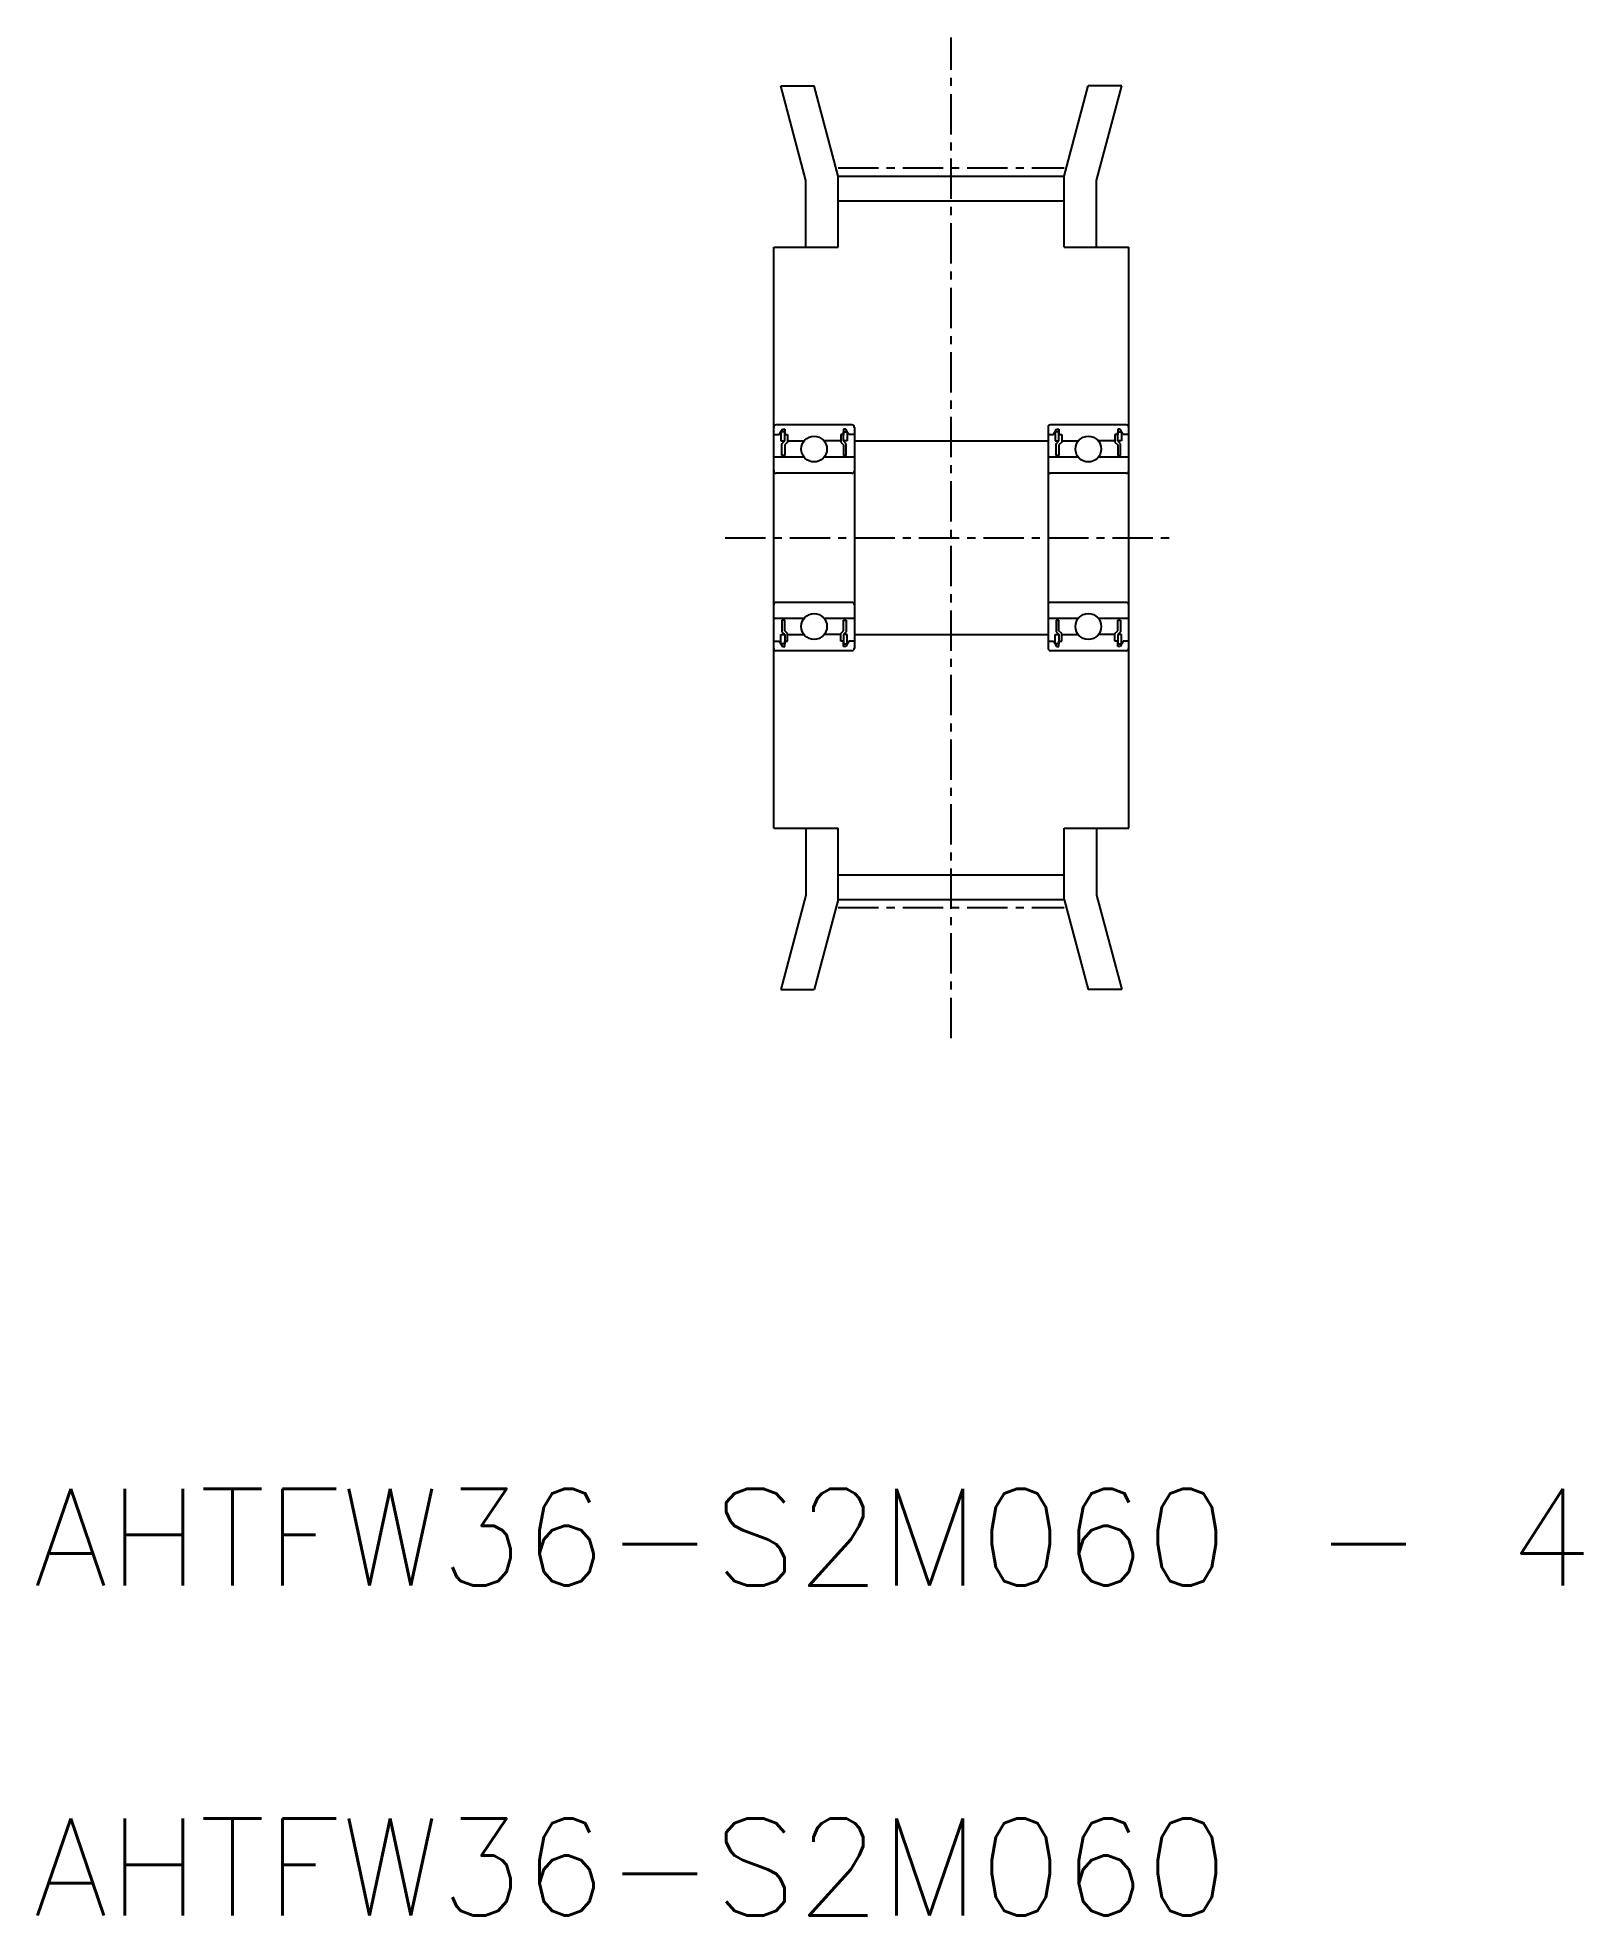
# Model space of a CAD drawing. Extents: x 22 to 69.9, y 0.3 to 58.5.
import ezdxf
from ezdxf.enums import TextEntityAlignment as Align

# ---------------------------------------------------------------- set-up
doc = ezdxf.new("R2010")
doc.units = 0
doc.linetypes.add('CENTER', pattern=[2, 1.25, -0.25, 0.25, -0.25])
doc.layers.get('0').update_dxf_attribs({"linetype": 'CONTINUOUS'})
doc.layers.add('CENTER', color=1, linetype='CONTINUOUS')
doc.styles.get("Standard").update_dxf_attribs({"font": 'txt.shx', "bigfont": 'bigfont.shx'})

msp = doc.modelspace()

# ---------------------------------------------------------------- linework, layer by layer
at = {"color": 7, "linetype": 'CONTINUOUS'}
for p, q in [((45.793, 54.074), (45.009, 57.001)), ((45.009, 57.001), (46.044, 57.001)), ((46.793, 54.206), (46.044, 57.001)), ((53.793, 54.206), (54.542, 57.001)), ((55.577, 57.001), (54.542, 57.001)), ((54.793, 54.074), (55.577, 57.001)), ((46.793, 54.206), (53.793, 54.206)), ((46.793, 52.001), (46.793, 54.206)), ((53.793, 52.001), (53.793, 54.206)), ((45.793, 52.001), (45.793, 54.074)), ((54.793, 52.001), (54.793, 54.074)), ((46.793, 53.446), (53.793, 53.446)), ((44.793, 34.001), (44.793, 52.001)), ((44.793, 52.001), (46.793, 52.001)), ((53.793, 52.001), (55.793, 52.001)), ((55.793, 34.001), (55.793, 52.001)), ((44.793, 46.201), (44.963, 46.201)), ((47.213, 46.501), (44.873, 46.501)), ((44.963, 46.201), (45.061, 46.371)), ((45.133, 46.286), (45.012, 46.286)), ((45.012, 46.286), (45.012, 46.001)), ((45.012, 46.001), (45.133, 46.001)), ((45.048, 45.916), (45.133, 46.001)), ((45.061, 46.371), (45.133, 46.371)), ((45.133, 46.371), (45.133, 46.201)), ((45.133, 46.001), (45.133, 46.286)), ((45.133, 46.201), (45.218, 46.201)), ((45.218, 46.201), (45.218, 45.966)), ((45.218, 46.031), (45.248, 46.001)), ((45.248, 46.001), (45.731, 46.001)), ((46.838, 46.001), (46.355, 46.001)), ((46.868, 46.031), (46.838, 46.001)), ((46.868, 46.201), (46.868, 45.966)), ((46.953, 46.201), (46.868, 46.201)), ((46.953, 46.371), (46.953, 46.201)), ((47.025, 46.371), (46.953, 46.371)), ((46.953, 46.001), (46.953, 46.286)), ((46.953, 46.286), (47.074, 46.286)), ((47.038, 45.916), (46.953, 46.001)), ((47.074, 46.001), (46.953, 46.001)), ((47.123, 46.201), (47.025, 46.371)), ((47.074, 46.286), (47.074, 46.001)), ((47.293, 46.201), (47.123, 46.201)), ((47.28, 46.465), (47.28, 46.465)), ((47.293, 46.421), (47.293, 39.581)), ((47.293, 46.001), (53.293, 46.001)), ((53.293, 46.421), (53.293, 39.581)), ((53.293, 46.201), (53.463, 46.201)), ((55.713, 46.501), (53.373, 46.501)), ((53.463, 46.201), (53.561, 46.371)), ((53.512, 46.286), (53.512, 46.001)), ((53.633, 46.286), (53.512, 46.286)), ((53.512, 46.001), (53.633, 46.001)), ((53.548, 45.916), (53.633, 46.001)), ((53.561, 46.371), (53.633, 46.371)), ((53.633, 46.371), (53.633, 46.201)), ((53.633, 46.001), (53.633, 46.286)), ((53.633, 46.201), (53.718, 46.201)), ((53.718, 46.201), (53.718, 45.966)), ((53.718, 46.031), (53.748, 46.001)), ((53.748, 46.001), (54.231, 46.001)), ((55.338, 46.001), (54.855, 46.001)), ((55.368, 46.031), (55.338, 46.001)), ((55.453, 46.201), (55.368, 46.201)), ((55.368, 46.201), (55.368, 45.966)), ((55.525, 46.371), (55.453, 46.371)), ((55.453, 46.371), (55.453, 46.201)), ((55.453, 46.286), (55.574, 46.286)), ((55.453, 46.001), (55.453, 46.286)), ((55.574, 46.001), (55.453, 46.001)), ((55.538, 45.916), (55.453, 46.001)), ((55.623, 46.201), (55.525, 46.371)), ((55.574, 46.286), (55.574, 46.001)), ((55.793, 46.201), (55.623, 46.201)), ((55.78, 46.465), (55.78, 46.465)), ((45.731, 45.501), (44.793, 45.501)), ((45.048, 45.551), (45.048, 45.916)), ((45.133, 45.551), (45.048, 45.551)), ((45.218, 45.966), (45.133, 45.881)), ((45.133, 45.881), (45.133, 45.551)), ((47.293, 45.501), (46.355, 45.501)), ((46.868, 45.966), (46.953, 45.881)), ((46.953, 45.881), (46.953, 45.551)), ((46.953, 45.551), (47.038, 45.551)), ((47.038, 45.551), (47.038, 45.916)), ((54.231, 45.501), (53.293, 45.501)), ((53.548, 45.551), (53.548, 45.916)), ((53.633, 45.551), (53.548, 45.551)), ((53.718, 45.966), (53.633, 45.881)), ((53.633, 45.881), (53.633, 45.551)), ((55.793, 45.501), (54.855, 45.501)), ((55.368, 45.966), (55.453, 45.881)), ((55.453, 45.881), (55.453, 45.551)), ((55.453, 45.551), (55.538, 45.551)), ((55.538, 45.551), (55.538, 45.916)), ((47.213, 45.001), (44.873, 45.001)), ((55.713, 45.001), (53.373, 45.001)), ((55.793, 43.001), (55.793, 43.001)), ((47.213, 41.001), (44.873, 41.001)), ((55.713, 41.001), (53.373, 41.001)), ((45.731, 40.501), (44.793, 40.501)), ((45.048, 40.451), (45.048, 40.086)), ((45.133, 40.451), (45.048, 40.451)), ((45.133, 40.121), (45.133, 40.451)), ((47.293, 40.501), (46.355, 40.501)), ((46.953, 40.121), (46.953, 40.451)), ((46.953, 40.451), (47.038, 40.451)), ((47.038, 40.451), (47.038, 40.086)), ((54.231, 40.501), (53.293, 40.501)), ((53.633, 40.451), (53.548, 40.451)), ((53.548, 40.451), (53.548, 40.086)), ((53.633, 40.121), (53.633, 40.451)), ((55.793, 40.501), (54.855, 40.501)), ((55.453, 40.451), (55.538, 40.451)), ((55.453, 40.121), (55.453, 40.451)), ((55.538, 40.451), (55.538, 40.086)), ((44.793, 39.801), (44.963, 39.801)), ((44.963, 39.801), (45.061, 39.631)), ((45.012, 40.001), (45.133, 40.001)), ((45.012, 39.716), (45.012, 40.001)), ((45.133, 39.716), (45.012, 39.716)), ((45.048, 40.086), (45.133, 40.001)), ((45.061, 39.631), (45.133, 39.631)), ((45.218, 40.036), (45.133, 40.121)), ((45.133, 40.001), (45.133, 39.716)), ((45.133, 39.631), (45.133, 39.801)), ((45.133, 39.801), (45.218, 39.801)), ((45.218, 39.801), (45.218, 40.036)), ((45.218, 39.971), (45.248, 40.001)), ((45.248, 40.001), (45.731, 40.001)), ((46.838, 40.001), (46.355, 40.001)), ((46.868, 39.971), (46.838, 40.001)), ((46.868, 40.036), (46.953, 40.121)), ((46.868, 39.801), (46.868, 40.036)), ((46.953, 39.801), (46.868, 39.801)), ((47.038, 40.086), (46.953, 40.001)), ((46.953, 40.001), (46.953, 39.716)), ((47.074, 40.001), (46.953, 40.001)), ((46.953, 39.631), (46.953, 39.801)), ((46.953, 39.716), (47.074, 39.716)), ((47.025, 39.631), (46.953, 39.631)), ((47.123, 39.801), (47.025, 39.631)), ((47.074, 39.716), (47.074, 40.001)), ((47.293, 39.801), (47.123, 39.801)), ((47.293, 40.001), (53.293, 40.001)), ((47.293, 39.751), (47.293, 39.751)), ((53.293, 39.801), (53.463, 39.801)), ((53.463, 39.801), (53.561, 39.631)), ((53.512, 39.716), (53.512, 40.001)), ((53.512, 40.001), (53.633, 40.001)), ((53.633, 39.716), (53.512, 39.716)), ((53.548, 40.086), (53.633, 40.001)), ((53.561, 39.631), (53.633, 39.631)), ((53.718, 40.036), (53.633, 40.121)), ((53.633, 40.001), (53.633, 39.716)), ((53.633, 39.801), (53.718, 39.801)), ((53.633, 39.631), (53.633, 39.801)), ((53.718, 39.801), (53.718, 40.036)), ((53.718, 39.971), (53.748, 40.001)), ((53.748, 40.001), (54.231, 40.001)), ((55.338, 40.001), (54.855, 40.001)), ((55.368, 39.971), (55.338, 40.001)), ((55.368, 40.036), (55.453, 40.121)), ((55.368, 39.801), (55.368, 40.036)), ((55.453, 39.801), (55.368, 39.801)), ((55.538, 40.086), (55.453, 40.001)), ((55.574, 40.001), (55.453, 40.001)), ((55.453, 40.001), (55.453, 39.716)), ((55.453, 39.631), (55.453, 39.801)), ((55.453, 39.716), (55.574, 39.716)), ((55.525, 39.631), (55.453, 39.631)), ((55.623, 39.801), (55.525, 39.631)), ((55.574, 39.716), (55.574, 40.001)), ((55.793, 39.801), (55.623, 39.801)), ((55.793, 39.751), (55.793, 39.751)), ((47.213, 39.501), (44.873, 39.501)), ((55.713, 39.501), (53.373, 39.501)), ((55.793, 39.501), (55.793, 39.501)), ((44.793, 34.001), (46.793, 34.001)), ((45.793, 34.001), (45.793, 31.927)), ((46.793, 31.796), (46.793, 34.001)), ((53.793, 34.001), (55.793, 34.001)), ((53.793, 31.796), (53.793, 34.001)), ((54.793, 34.001), (54.793, 31.927)), ((46.793, 32.556), (53.793, 32.556)), ((45.793, 31.927), (45.009, 29.001)), ((46.793, 31.796), (46.044, 29.001)), ((46.793, 31.796), (53.793, 31.796)), ((53.793, 31.796), (54.542, 29.001)), ((54.793, 31.927), (55.577, 29.001)), ((45.009, 29.001), (46.044, 29.001)), ((55.577, 29.001), (54.542, 29.001))]:
    msp.add_line(p, q, dxfattribs=at)
for centre in [(46.043, 45.751), (54.543, 45.751), (46.043, 40.251), (54.543, 40.251)]:
    msp.add_circle(centre, 0.4, dxfattribs=at)
for centre, start, end in [((44.873, 46.421), 90, 180), ((47.213, 46.421), 0, 90), ((53.373, 46.421), 90, 180), ((55.713, 46.421), 0, 90), ((44.873, 45.081), 180, 270), ((47.213, 45.081), 270, 0), ((53.373, 45.081), 180, 270), ((55.713, 45.081), 270, 0), ((44.873, 40.921), 90, 180), ((47.213, 40.921), 0, 90), ((53.373, 40.921), 90, 180), ((55.713, 40.921), 0, 90), ((44.873, 39.581), 180, 270), ((47.213, 39.581), 270, 0), ((53.373, 39.581), 180, 270), ((55.713, 39.581), 270, 0)]:
    msp.add_arc(centre, 0.08, start, end, dxfattribs=at)
at = {"layer": 'CENTER', "color": 1, "linetype": 'CENTER'}
for p, q in [((50.293, 27.501), (50.293, 58.501)), ((46.793, 54.461), (53.793, 54.461)), ((43.293, 43.001), (57.293, 43.001)), ((43.293, 43.001), (57.293, 43.001)), ((46.793, 31.541), (53.793, 31.541))]:
    msp.add_line(p, q, dxfattribs=at)

# ---------------------------------------------------------------- texts
at = {"color": 7, "linetype": 'CONTINUOUS'}
for s, p in [('AHTFW36-S2M060 - 4', (21.852, 9.634)), ('AHTFW36-S2M060', (21.852, -0.586))]:
    msp.add_text(s, height=3, dxfattribs=at).set_placement(p, align=Align.BOTTOM_LEFT)

doc.saveas('drawing.dxf')
